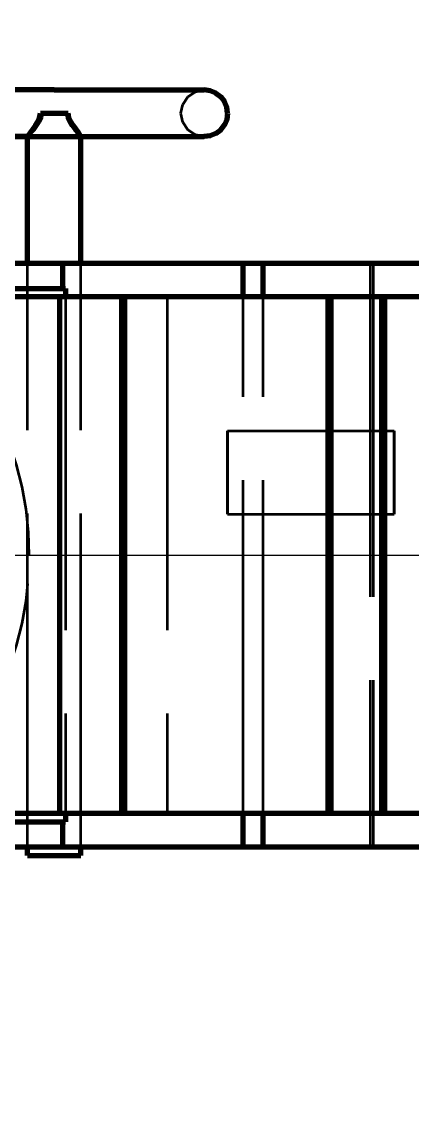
# Model space of a CAD drawing. Header units: millimetres. Extents: x 0 to 2208, y 0 to 420.
# Drawn here: x 108.83 to 113.51, y 73.36 to 86.56 of the extents above; entities that cross this region are included whole.
import ezdxf

# ---------------------------------------------------------------- set-up
doc = ezdxf.new("R2010")
doc.units = ezdxf.units.MM
doc.linetypes.add('IRAM-E-TRAZOS', pattern=[5, 4, -1])
doc.linetypes.add('IRAM-F-TRAZO-PUNTO', pattern=[20, 15, -2, 1, -2])
for name, color, linetype, lineweight in [('01-VISIBLE', 7, 'CONTINUOUS', 70), ('02-OCULTA', 4, 'IRAM-E-TRAZOS', 35), ('03-EJE', 1, 'IRAM-F-TRAZO-PUNTO', 18), ('04-COTA', 3, 'CONTINUOUS', 18)]:
    doc.layers.add(name, color=color, linetype=linetype, lineweight=lineweight)
doc.styles.add('ISO3098', font='isocpeur.ttf')
doc.dimstyles.new('FLAMA-IRAM', dxfattribs={"dimtxt": 3.5, "dimasz": 3.5, "dimexe": 2, "dimexo": 1.5, "dimgap": 1, "dimtad": 1, "dimdec": 1, "dimtxsty": 'ISO3098', "dimblk": 'IRAM_FLECHA', "dimblk1": 'IRAM_FLECHA', "dimblk2": 'IRAM_FLECHA', "dimcen": 2.5, "dimclrd": 256, "dimclre": 256, "dimclrt": 256, "dimazin": 3, "dimtfac": 1, "dimtmove": 0, "dimatfit": 3, "dimlwd": 18, "dimlwe": 18})

# ---------------------------------------------------------------- blocks, each defined once
blk = doc.blocks.new('IRAM_FLECHA')
blk.add_solid([(0, 0), (-1, 0.125), (-1, -0.125)])

msp = doc.modelspace()

# ---------------------------------------------------------------- linework, layer by layer
at = {"layer": '01-VISIBLE'}
for p, q in [((108.893, 83.668), (108.893, 85.189)), ((109.533, 83.668), (109.533, 85.189)), ((109.315, 83.668), (107.011, 83.668)), ((109.315, 83.368), (109.315, 83.668)), ((111.481, 83.668), (109.315, 83.668)), ((111.481, 83.268), (111.481, 83.668)), ((111.719, 83.668), (111.481, 83.668)), ((111.719, 83.268), (111.719, 83.668)), ((115.071, 83.668), (111.719, 83.668)), ((107.417, 83.368), (109.315, 83.368)), ((109.315, 83.368), (109.348, 83.368)), ((109.348, 83.368), (109.348, 83.268)), ((109.281, 83.268), (105.251, 83.268)), ((109.281, 77.068), (109.281, 83.268)), ((110.025, 83.268), (109.281, 83.268)), ((110.025, 77.068), (110.025, 83.268)), ((110.059, 83.268), (110.025, 83.268)), ((112.497, 83.268), (110.059, 83.268)), ((110.059, 77.068), (110.059, 83.268)), ((112.531, 83.268), (112.497, 83.268)), ((112.497, 83.268), (112.497, 77.068)), ((113.141, 83.268), (112.531, 83.268)), ((112.531, 83.268), (112.531, 77.068)), ((113.175, 83.268), (113.141, 83.268)), ((113.141, 83.268), (113.141, 77.068)), ((113.751, 83.268), (113.175, 83.268)), ((113.175, 83.268), (113.175, 77.068)), ((109.281, 77.068), (105.251, 77.068)), ((110.025, 77.068), (109.281, 77.068)), ((109.348, 77.068), (109.348, 76.968)), ((110.059, 77.068), (110.025, 77.068)), ((112.497, 77.068), (110.059, 77.068)), ((111.481, 76.668), (111.481, 77.068)), ((111.719, 76.668), (111.719, 77.068)), ((112.531, 77.068), (112.497, 77.068)), ((113.141, 77.068), (112.531, 77.068)), ((113.175, 77.068), (113.141, 77.068)), ((113.751, 77.068), (113.175, 77.068)), ((107.417, 76.968), (109.315, 76.968)), ((109.315, 76.668), (109.315, 76.968)), ((109.315, 76.968), (109.348, 76.968)), ((109.315, 76.668), (107.011, 76.668)), ((108.893, 76.568), (108.893, 76.668)), ((111.481, 76.668), (109.315, 76.668)), ((109.533, 76.568), (109.533, 76.668)), ((111.719, 76.668), (111.481, 76.668)), ((115.071, 76.668), (111.719, 76.668))]:
    msp.add_line(p, q, dxfattribs=at)
for points in [[(109.213, 85.748), (109.113, 85.748), (109.013, 85.748), (108.913, 85.748), (108.813, 85.748), (108.713, 85.748), (108.613, 85.748), (108.513, 85.748), (108.413, 85.748), (108.313, 85.748), (108.213, 85.748), (108.113, 85.748), (108.013, 85.748), (107.913, 85.748), (107.813, 85.748), (107.713, 85.748), (107.613, 85.748), (107.513, 85.748), (107.413, 85.748)], [(109.213, 85.748), (109.313, 85.748), (109.413, 85.748), (109.513, 85.748), (109.613, 85.748), (109.713, 85.748), (109.813, 85.748), (109.913, 85.748), (110.013, 85.748), (110.113, 85.748), (110.213, 85.748), (110.313, 85.748), (110.413, 85.748), (110.513, 85.748), (110.613, 85.748), (110.713, 85.748), (110.813, 85.748), (110.913, 85.748), (111.013, 85.748)], [(111.293, 85.468), (111.283, 85.54), (111.255, 85.608), (111.211, 85.666), (111.153, 85.71), (111.085, 85.738), (111.013, 85.748)], [(111.013, 85.748), (111.013, 85.748), (111.013, 85.748), (111.013, 85.748), (111.013, 85.748), (111.013, 85.748), (111.013, 85.748)], [(108.893, 85.189), (108.922, 85.234), (108.954, 85.277), (108.986, 85.321), (109.015, 85.366), (109.037, 85.415), (109.047, 85.468)], [(109.047, 85.468), (109.074, 85.468), (109.102, 85.468), (109.13, 85.468), (109.158, 85.468), (109.185, 85.468), (109.213, 85.468)], [(109.213, 85.468), (109.241, 85.468), (109.268, 85.468), (109.296, 85.468), (109.324, 85.468), (109.352, 85.468), (109.379, 85.468)], [(109.533, 85.189), (109.504, 85.234), (109.472, 85.277), (109.44, 85.321), (109.411, 85.366), (109.389, 85.415), (109.379, 85.468)], [(111.293, 85.468), (111.283, 85.395), (111.255, 85.328), (111.211, 85.27), (111.153, 85.225), (111.085, 85.197), (111.013, 85.188)], [(108.893, 85.188), (108.787, 85.188), (108.682, 85.188), (108.576, 85.188), (108.47, 85.188), (108.364, 85.188), (108.259, 85.188), (108.153, 85.188), (108.047, 85.188), (107.942, 85.188), (107.836, 85.188), (107.73, 85.188), (107.624, 85.188), (107.519, 85.188), (107.413, 85.188)], [(107.413, 85.188), (107.514, 85.188), (107.615, 85.188), (107.716, 85.188), (107.817, 85.188), (107.917, 85.188), (108.018, 85.188), (108.119, 85.188), (108.22, 85.188), (108.321, 85.188), (108.422, 85.188), (108.523, 85.188), (108.624, 85.188), (108.725, 85.188), (108.825, 85.188), (108.926, 85.188), (109.027, 85.188), (109.128, 85.188), (109.229, 85.188), (109.33, 85.188), (109.431, 85.188), (109.532, 85.188)], [(108.894, 85.188), (108.894, 85.188), (108.894, 85.188), (108.893, 85.188), (108.893, 85.188), (108.893, 85.189), (108.893, 85.189)], [(109.532, 85.188), (109.532, 85.188), (109.532, 85.188), (109.533, 85.188), (109.533, 85.188), (109.533, 85.189), (109.533, 85.189)], [(109.533, 85.188), (109.639, 85.188), (109.744, 85.188), (109.85, 85.188), (109.956, 85.188), (110.062, 85.188), (110.167, 85.188), (110.273, 85.188), (110.379, 85.188), (110.484, 85.188), (110.59, 85.188), (110.696, 85.188), (110.802, 85.188), (110.907, 85.188), (111.013, 85.188)], [(108.893, 76.568), (108.946, 76.568), (109, 76.568), (109.053, 76.568), (109.106, 76.568), (109.16, 76.568), (109.213, 76.568)], [(109.213, 76.568), (109.266, 76.568), (109.32, 76.568), (109.373, 76.568), (109.426, 76.568), (109.48, 76.568), (109.533, 76.568)]]:
    msp.add_lwpolyline(points, dxfattribs=at)
for radius, start, end in [(19.36, 10.4155, 174.8435), (19.12, 10.5477, 174.7786), (19, 10.6151, 174.7456), (19.36, -174.8435, -10.4155), (19.12, -174.7786, -10.5477), (19, -174.7456, -10.6151)]:
    msp.add_arc((105.013, 80.168), radius, start, end, dxfattribs=at)
at = {"layer": '02-OCULTA'}
for p, q in [((106.977, 83.668), (113.005, 83.668)), ((108.893, 76.668), (108.893, 83.668)), ((108.893, 76.668), (108.893, 83.668)), ((109.533, 76.668), (109.533, 83.668)), ((109.533, 76.668), (109.533, 83.668)), ((113.005, 83.668), (113.039, 83.668)), ((113.005, 83.668), (113.005, 76.668)), ((113.039, 83.668), (113.717, 83.668)), ((113.039, 83.668), (113.039, 76.668)), ((109.348, 83.368), (107.417, 83.368)), ((106.673, 83.268), (110.567, 83.268)), ((109.348, 83.268), (109.348, 77.068)), ((110.567, 83.268), (124.113, 83.268)), ((110.567, 83.268), (110.567, 77.068)), ((111.481, 77.068), (111.481, 83.268)), ((111.719, 77.068), (111.719, 83.268)), ((111.293, 81.658), (113.293, 81.658)), ((111.293, 80.658), (113.293, 80.658)), ((106.673, 77.068), (110.567, 77.068)), ((110.567, 77.068), (124.113, 77.068)), ((109.348, 76.968), (107.417, 76.968)), ((106.977, 76.668), (113.005, 76.668)), ((113.005, 76.668), (113.039, 76.668)), ((113.039, 76.668), (113.717, 76.668))]:
    msp.add_line(p, q, dxfattribs=at)
for points in [[(111.013, 85.748), (110.91, 85.748), (110.807, 85.748), (110.704, 85.748), (110.602, 85.748), (110.499, 85.748), (110.396, 85.748), (110.293, 85.748), (110.19, 85.748), (110.087, 85.748), (109.984, 85.748), (109.882, 85.748), (109.779, 85.748), (109.676, 85.748), (109.573, 85.748), (109.47, 85.748), (109.367, 85.748), (109.264, 85.748), (109.162, 85.748), (109.059, 85.748), (108.956, 85.748), (108.853, 85.748), (108.75, 85.748)], [(111.013, 85.188), (110.906, 85.209), (110.815, 85.27), (110.754, 85.36), (110.733, 85.468), (110.754, 85.575), (110.815, 85.666), (110.906, 85.726), (111.013, 85.748)], [(109.071, 85.468), (109.062, 85.412), (109.039, 85.36), (109.009, 85.312), (108.974, 85.267), (108.937, 85.224), (108.894, 85.188)], [(109.047, 85.468), (109.074, 85.468), (109.102, 85.468), (109.13, 85.468), (109.158, 85.468), (109.185, 85.468), (109.213, 85.468)], [(109.355, 85.468), (109.308, 85.468), (109.26, 85.468), (109.213, 85.468), (109.166, 85.468), (109.118, 85.468), (109.071, 85.468)], [(109.071, 85.468), (109.094, 85.468), (109.118, 85.468), (109.142, 85.468), (109.166, 85.468), (109.189, 85.468), (109.213, 85.468)], [(109.213, 85.468), (109.241, 85.468), (109.268, 85.468), (109.296, 85.468), (109.324, 85.468), (109.352, 85.468), (109.379, 85.468)], [(109.213, 85.468), (109.237, 85.468), (109.26, 85.468), (109.284, 85.468), (109.308, 85.468), (109.332, 85.468), (109.355, 85.468)], [(109.355, 85.468), (109.364, 85.412), (109.387, 85.36), (109.417, 85.312), (109.452, 85.267), (109.489, 85.224), (109.532, 85.188)], [(108.894, 85.188), (108.894, 85.188), (108.894, 85.188), (108.894, 85.188), (108.893, 85.188), (108.893, 85.188), (108.893, 85.188)], [(109.532, 85.188), (109.532, 85.188), (109.532, 85.188), (109.532, 85.188), (109.533, 85.188), (109.533, 85.188), (109.533, 85.188)], [(109.532, 85.188), (109.638, 85.188), (109.743, 85.188), (109.849, 85.188), (109.955, 85.188), (110.061, 85.188), (110.167, 85.188), (110.272, 85.188), (110.378, 85.188), (110.484, 85.188), (110.59, 85.188), (110.696, 85.188), (110.801, 85.188), (110.907, 85.188), (111.013, 85.188)], [(109.533, 83.668), (109.426, 83.668), (109.32, 83.668), (109.213, 83.668), (109.106, 83.668), (109, 83.668), (108.893, 83.668)], [(108.893, 83.668), (108.946, 83.668), (109, 83.668), (109.053, 83.668), (109.106, 83.668), (109.16, 83.668), (109.213, 83.668)], [(109.213, 83.668), (109.266, 83.668), (109.32, 83.668), (109.373, 83.668), (109.426, 83.668), (109.48, 83.668), (109.533, 83.668)], [(111.293, 80.658), (111.293, 80.758), (111.293, 80.858), (111.293, 80.958), (111.293, 81.058), (111.293, 81.158), (111.293, 81.258), (111.293, 81.358), (111.293, 81.458), (111.293, 81.558), (111.293, 81.658)], [(111.293, 81.658), (111.293, 81.574), (111.293, 81.491), (111.293, 81.408), (111.293, 81.324), (111.293, 81.241), (111.293, 81.158)], [(113.293, 80.658), (113.293, 80.758), (113.293, 80.858), (113.293, 80.958), (113.293, 81.058), (113.293, 81.158), (113.293, 81.258), (113.293, 81.358), (113.293, 81.458), (113.293, 81.558), (113.293, 81.658)], [(113.293, 81.658), (113.293, 81.574), (113.293, 81.491), (113.293, 81.408), (113.293, 81.324), (113.293, 81.241), (113.293, 81.158)], [(111.293, 81.158), (111.293, 81.074), (111.293, 80.991), (111.293, 80.908), (111.293, 80.824), (111.293, 80.741), (111.293, 80.658)], [(113.293, 81.158), (113.293, 81.074), (113.293, 80.991), (113.293, 80.908), (113.293, 80.824), (113.293, 80.741), (113.293, 80.658)], [(109.533, 76.668), (109.426, 76.668), (109.32, 76.668), (109.213, 76.668), (109.106, 76.668), (109, 76.668), (108.893, 76.668)], [(108.893, 76.668), (108.946, 76.668), (109, 76.668), (109.053, 76.668), (109.106, 76.668), (109.16, 76.668), (109.213, 76.668)], [(109.213, 76.668), (109.266, 76.668), (109.32, 76.668), (109.373, 76.668), (109.426, 76.668), (109.48, 76.668), (109.533, 76.668)], [(109.533, 76.568), (109.426, 76.568), (109.32, 76.568), (109.213, 76.568), (109.106, 76.568), (109, 76.568), (108.893, 76.568)]]:
    msp.add_lwpolyline(points, dxfattribs=at)
for radius in [19.06, 19.06, 19, 19, 19, 18.84, 18.84, 18.84, 18.84, 18.84, 18.84, 18.84, 18.84, 18.68, 18.68, 18.68, 18.68]:
    msp.add_circle((105.013, 80.168), radius, dxfattribs=at)
for radius, start, end in [(19.36, 0, 176.4463), (19.04, 0, -90.9028), (19.06, 162, 18), (19.06, 162, 18), (19, 162, 18), (19, 162, 18), (3.9, 0, 63.823), (19.36, -176.4463, 0), (19.04, -89.0972, 0), (3.9, -63.823, 0)]:
    msp.add_arc((105.013, 80.168), radius, start, end, dxfattribs=at)
at = {"layer": '03-EJE'}
for p, q in [((72.013, 80.168), (138.013, 80.168)), ((85.413, 80.168), (124.613, 80.168))]:
    msp.add_line(p, q, dxfattribs=at)

# ---------------------------------------------------------------- dimensions: what is measured, and where the dimension line sits
at = {"layer": '04-COTA'}
msp.add_linear_dim(base=(86.013, 50.808), p1=(86.013, 80.168), p2=(124.013, 80.168), dimstyle='FLAMA-IRAM', override={"dimlfac": 5, "dimpost": '%%c<>'}, dxfattribs=at).render()

doc.saveas('drawing.dxf')
